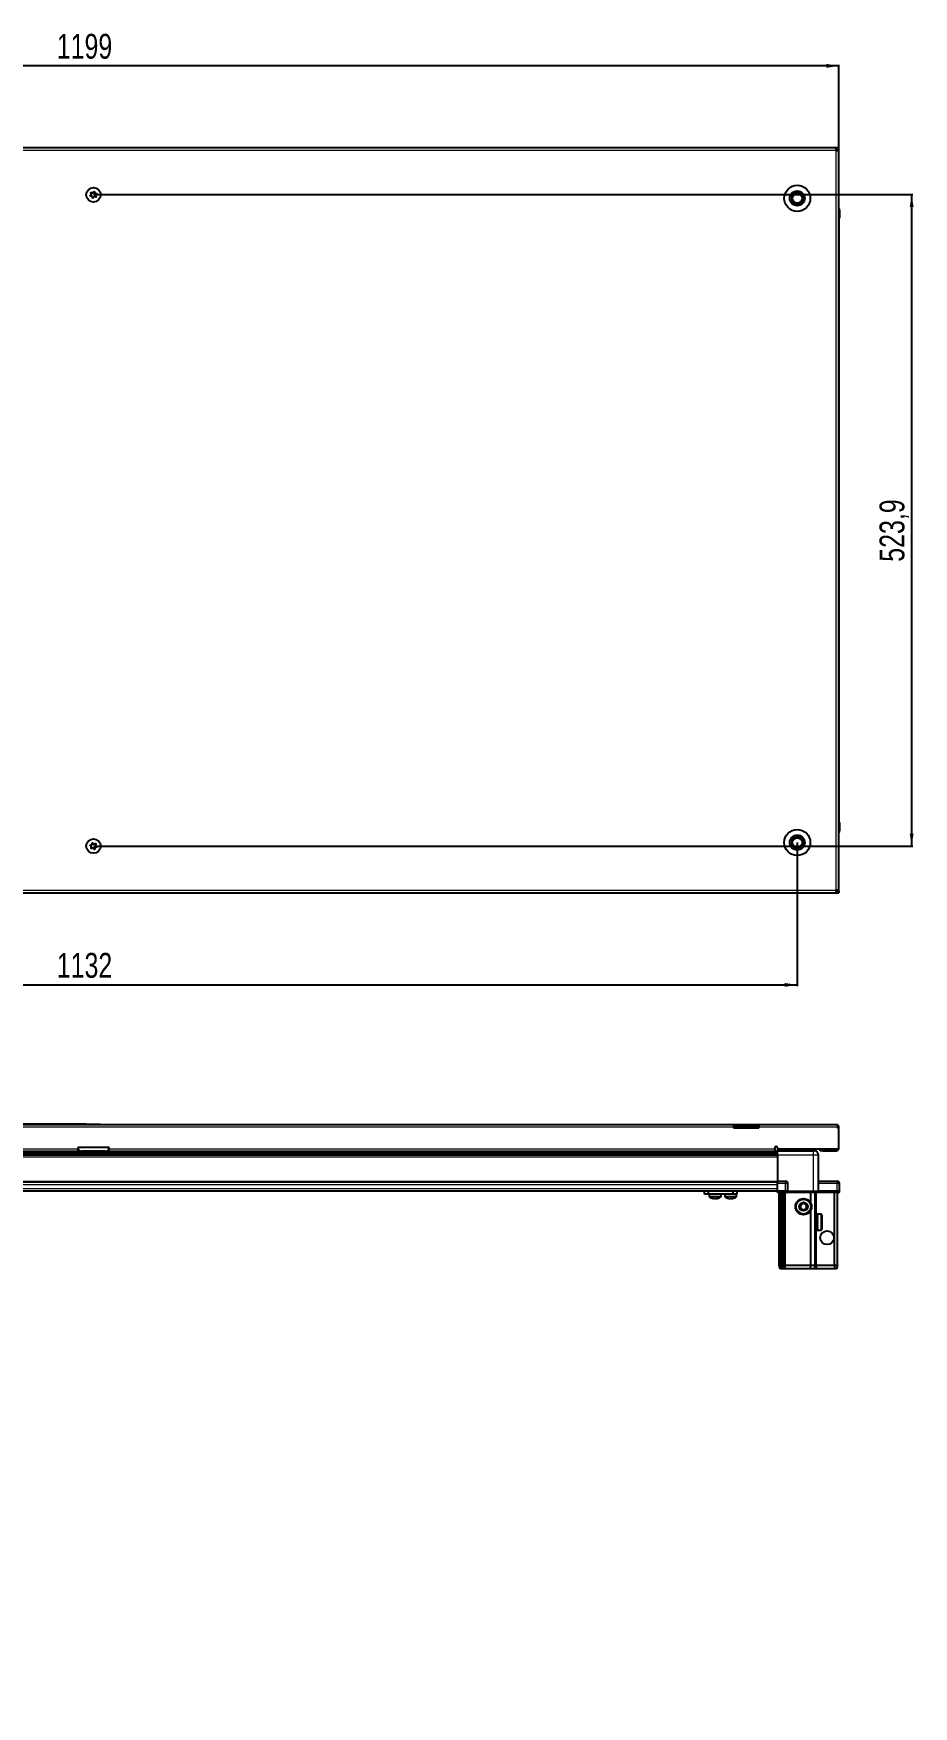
# Model space of a CAD drawing. Header units: millimetres. Extents: x 1315 to 6037, y -1123 to 1662.
# Drawn here: x 2023 to 2730, y 223 to 1568 of the extents above; entities that cross this region are included whole.
import ezdxf

# ---------------------------------------------------------------- set-up
doc = ezdxf.new("R2010")
doc.units = ezdxf.units.MM
doc.layers.add('FORMAT', color=7, linetype='Continuous')
doc.styles.add('SLDTEXTSTYLE0', font='TXT', dxfattribs={"width": 0.75})
doc.dimstyles.new('SLDDIMSTYLE0', dxfattribs={"dimtxt": 20, "dimasz": 10, "dimexe": 0, "dimexo": 0.0625, "dimgap": 5, "dimtad": 2, "dimdec": 1, "dimrnd": 1e-09, "dimzin": 12, "dimdsep": 46, "dimtxsty": 'SLDTEXTSTYLE0', "dimsah": 1, "dimcen": 0.09, "dimadec": 0, "dimazin": 3, "dimtfac": 1, "dimtofl": 0, "dimtmove": 0, "dimatfit": 3, "dimfxl": 0, "dimfrac": 2, "dimtolj": 1, "dimtzin": 12, "dimarcsym": 0})

# ---------------------------------------------------------------- blocks, each defined once
blk = doc.blocks.new('_D_1')
at = {"layer": 'FORMAT'}
for p, q in [((1471.3, 1475.8), (1471.3, 1542.8)), ((2670.3, 1541.8), (1471.3, 1541.8)), ((2670.3, 1475.8), (2670.3, 1542.8))]:
    blk.add_line(p, q, dxfattribs=at)
for points in [[(1471.3, 1541.8), (1481.3, 1540.3), (1481.3, 1543.4)], [(2670.3, 1541.8), (2660.3, 1543.4), (2660.3, 1540.3)]]:
    blk.add_solid(points, dxfattribs=at)
at = {"layer": 'FORMAT', "insert": (2041.3, 1567.6), "char_height": 20, "attachment_point": 1, "style": 'SLDTEXTSTYLE0'}
blk.add_mtext('1199', dxfattribs=at)
blk = doc.blocks.new('_D_2')
at = {"layer": 'FORMAT'}
for p, q in [((1504.8, 917.3), (1504.8, 801.8)), ((2636.8, 917.3), (2636.8, 801.8)), ((1504.8, 802.8), (2636.8, 802.8))]:
    blk.add_line(p, q, dxfattribs=at)
for points in [[(1504.8, 802.8), (1514.8, 801.3), (1514.8, 804.4)], [(2636.8, 802.8), (2626.8, 804.4), (2626.8, 801.3)]]:
    blk.add_solid(points, dxfattribs=at)
at = {"layer": 'FORMAT', "insert": (2041.3, 828.6), "char_height": 20, "attachment_point": 1, "style": 'SLDTEXTSTYLE0'}
blk.add_mtext('1132', dxfattribs=at)
blk = doc.blocks.new('_D_3')
at = {"layer": 'FORMAT'}
for p, q in [((2070.8, 1438.3), (2729.8, 1438.3)), ((2728.8, 1438.3), (2728.8, 914.5)), ((2070.8, 914.5), (2729.8, 914.5))]:
    blk.add_line(p, q, dxfattribs=at)
for points in [[(2728.8, 1438.3), (2727.3, 1428.3), (2730.4, 1428.3)], [(2728.8, 914.5), (2730.4, 924.5), (2727.3, 924.5)]]:
    blk.add_solid(points, dxfattribs=at)
at = {"layer": 'FORMAT', "insert": (2703, 1143.1), "char_height": 20, "attachment_point": 1, "rotation": 90, "style": 'SLDTEXTSTYLE0'}
blk.add_mtext('523,9', dxfattribs=at)
blk = doc.blocks.new('_D_9')
at = {"layer": 'FORMAT'}
for p, q in [((2065, 690.8), (1395.8, 690.8)), ((1396.8, 690.8), (1396.8, -1116.2)), ((1473.4, -1116.2), (1395.8, -1116.2))]:
    blk.add_line(p, q, dxfattribs=at)
for points in [[(1396.8, 690.8), (1395.3, 680.8), (1398.4, 680.8)], [(1396.8, -1116.2), (1398.4, -1106.2), (1395.3, -1106.2)]]:
    blk.add_solid(points, dxfattribs=at)
at = {"layer": 'FORMAT', "insert": (1371, -242.2), "char_height": 20, "attachment_point": 1, "rotation": 90, "style": 'SLDTEXTSTYLE0'}
blk.add_mtext('1807', dxfattribs=at)

msp = doc.modelspace()

# ---------------------------------------------------------------- linework, layer by layer
at = {"color": 7, "linetype": 'Continuous', "lineweight": 25}
for p, q in [((2668.22, 1475.82), (1473.42, 1475.82)), ((2668.22, 1473.72), (2668.22, 1475.82)), ((2670.32, 1475.82), (2668.22, 1475.82)), ((2668.22, 1474.32), (2670.32, 1474.32)), ((2668.22, 1473.72), (2670.32, 1473.72)), ((2670.32, 1474.32), (2670.32, 1475.82)), ((2670.32, 1473.72), (2670.32, 1474.32)), ((2670.32, 878.92), (2670.32, 1473.72)), ((2670.32, 1427.15), (2670.32, 1427.15)), ((2670.32, 1419.32), (2670.82, 1419.32)), ((2670.67, 933.32), (2670.67, 1419.32)), ((2670.82, 1425.82), (2670.82, 1419.32)), ((2670.82, 1419.32), (2670.82, 1425.82)), ((2670.82, 1419.32), (2670.82, 1419.32)), ((2670.82, 1419.32), (2670.82, 1419.32)), ((2670.32, 933.32), (2670.82, 933.32)), ((2670.82, 933.32), (2670.82, 933.32)), ((2670.82, 926.82), (2670.82, 933.32)), ((2670.82, 933.32), (2670.82, 926.82)), ((1473.42, 876.82), (2668.22, 876.82)), ((2668.22, 876.82), (2668.22, 878.92)), ((2670.32, 878.92), (2668.22, 878.92)), ((2670.32, 878.32), (2668.22, 878.32)), ((2668.22, 876.82), (2670.32, 876.82)), ((2670.32, 878.32), (2670.32, 878.92)), ((2670.32, 878.32), (2670.32, 876.82)), ((1555.82, 690.55), (2585.82, 690.55)), ((2065.03, 690.85), (2065.03, 690.55)), ((2065.03, 690.85), (2076.6, 690.85)), ((2076.6, 690.55), (2076.6, 690.85)), ((2585.82, 688.45), (2585.82, 690.55)), ((2585.82, 690.55), (2595.82, 690.55)), ((2595.82, 689.05), (2585.82, 689.05)), ((2585.82, 687.55), (2585.82, 688.45)), ((2605.82, 687.55), (2585.82, 687.55)), ((2595.82, 690.55), (2605.82, 690.55)), ((2605.82, 689.05), (2595.82, 689.05)), ((2605.82, 690.55), (2668.72, 690.55)), ((2605.82, 690.55), (2605.82, 688.45)), ((2605.82, 687.55), (2605.82, 688.45)), ((2669.32, 688.45), (2669.32, 687.55)), ((2669.32, 688.45), (2670.32, 688.45)), ((2670.32, 687.55), (2669.32, 687.55)), ((2670.32, 687.55), (2670.32, 688.45)), ((2670.32, 671.05), (2670.32, 687.55)), ((2620.82, 667.11), (1520.82, 667.11)), ((2620.82, 667.07), (1520.82, 667.07)), ((1522.82, 669.05), (2058.32, 669.05)), ((1546.94, 668.9), (2594.7, 668.9)), ((2083.32, 672.05), (2058.32, 672.05)), ((2058.32, 672.05), (2058.32, 671.15)), ((2058.32, 671.15), (2058.32, 669.05)), ((2080.32, 669.05), (2061.32, 669.05)), ((2083.32, 671.15), (2083.32, 672.05)), ((2083.32, 669.05), (2083.32, 671.15)), ((2083.32, 669.05), (2618.82, 669.05)), ((2589.32, 669.05), (2589.32, 668.9)), ((2589.43, 669.05), (2589.43, 668.9)), ((2589.61, 669.05), (2589.61, 668.9)), ((2590.12, 669.05), (2590.12, 668.9)), ((2590.51, 669.05), (2590.51, 668.9)), ((2591.37, 669.05), (2591.37, 668.9)), ((2591.93, 669.05), (2591.93, 668.9)), ((2593.05, 669.05), (2593.05, 668.9)), ((2593.73, 669.05), (2593.73, 668.9)), ((2594.7, 668.9), (2595, 668.9)), ((2595, 669.05), (2595, 668.9)), ((2595, 668.9), (2595.01, 668.9)), ((2595.01, 668.9), (2595.74, 668.9)), ((2595.27, 669.05), (2595.27, 668.9)), ((2595.74, 669.05), (2595.74, 668.9)), ((2595.74, 668.9), (2597.03, 668.9)), ((2596.94, 668.9), (2620.82, 668.9)), ((2597.03, 669.05), (2597.03, 668.9)), ((2597.13, 669.05), (2597.13, 668.9)), ((2597.75, 669.05), (2597.75, 668.9)), ((2598.95, 669.05), (2598.95, 668.9)), ((2599.57, 669.05), (2599.57, 668.9)), ((2600.56, 669.05), (2600.56, 668.9)), ((2601.03, 669.05), (2601.03, 668.9)), ((2601.7, 669.05), (2601.7, 668.9)), ((2601.98, 669.05), (2601.98, 668.9)), ((2602.27, 669.05), (2602.27, 668.9)), ((2602.32, 668.9), (2602.32, 669.05)), ((2602.32, 669.05), (2602.32, 668.9)), ((2618.82, 671.15), (2618.82, 671.9)), ((2618.82, 671.15), (2618.82, 669.05)), ((2620.82, 671.9), (2620.82, 671.05)), ((2620.82, 671.05), (2670.32, 671.05)), ((2620.82, 671.05), (2620.82, 669.55)), ((2620.82, 669.55), (2649.82, 669.55)), ((2620.82, 666.05), (2620.82, 645.05)), ((2623.57, 671.05), (2623.57, 669.55)), ((2650.07, 669.55), (2650.07, 671.05)), ((2653.82, 637.05), (2653.82, 666.05)), ((2655.32, 669.55), (2655.32, 671.05)), ((2657.32, 669.55), (2655.32, 669.55)), ((2657.32, 669.55), (2668.22, 669.55)), ((1520.82, 644.4), (2620.82, 644.4)), ((1520.82, 637.2), (2620.82, 637.2)), ((2562.17, 634.7), (2562.17, 637.2)), ((2565.17, 634.7), (2562.17, 634.7)), ((2565.17, 637.2), (2565.17, 634.7)), ((2585.37, 634.7), (2565.17, 634.7)), ((2566.02, 634.7), (2566.02, 632.79)), ((2575.52, 632.79), (2575.52, 634.7)), ((2575.57, 632.79), (2575.57, 634.7)), ((2578.52, 634.7), (2578.52, 632.79)), ((2585.37, 634.7), (2585.37, 637.2)), ((2588.37, 634.7), (2585.37, 634.7)), ((2588.02, 632.79), (2588.02, 634.7)), ((2588.37, 637.2), (2588.37, 634.7)), ((2620.82, 645.05), (2627.32, 645.05)), ((2620.82, 643.05), (2620.82, 645.05)), ((2620.82, 637.05), (2620.82, 643.05)), ((2620.82, 637.05), (2627.32, 637.05)), ((2620.82, 637.05), (2620.82, 636.71)), ((2620.82, 637.05), (2620.82, 637.05)), ((2627.32, 637.05), (2620.82, 637.05)), ((2620.82, 635.85), (2620.82, 636.71)), ((2620.82, 636.71), (2620.82, 636.71)), ((2620.82, 636.71), (2627.32, 636.71)), ((2628.64, 635.85), (2620.82, 635.85)), ((2622.32, 577.55), (2622.32, 635.85)), ((2623.82, 577.55), (2623.82, 635.85)), ((2625.32, 577.55), (2625.32, 635.85)), ((2626.32, 577.55), (2626.32, 635.85)), ((2629.32, 637.05), (2627.32, 637.05)), ((2628.64, 635.85), (2629.32, 635.85)), ((2629.32, 637.05), (2629.32, 643.05)), ((2629.32, 637.05), (2629.32, 635.85)), ((2629.32, 637.05), (2629.52, 637.05)), ((2629.52, 635.85), (2629.32, 635.85)), ((2629.52, 637.05), (2649.82, 637.05)), ((2649.82, 635.85), (2629.52, 635.85)), ((2647.82, 627.05), (2647.82, 635.85)), ((2649.82, 637.05), (2653.82, 637.05)), ((2653.82, 635.85), (2649.82, 635.85)), ((2651.32, 577.55), (2651.32, 635.85)), ((2653.82, 645.05), (2668.82, 645.05)), ((2653.82, 637.05), (2653.82, 635.85)), ((2653.82, 637.05), (2654.02, 637.05)), ((2654.02, 635.85), (2653.82, 635.85)), ((2654.02, 637.05), (2668.82, 637.05)), ((2668.82, 637.05), (2654.02, 637.05)), ((2668.82, 635.85), (2654.02, 635.85)), ((2666.82, 577.55), (2666.82, 635.85)), ((2670.82, 637.05), (2668.82, 637.05)), ((2668.82, 635.85), (2670.32, 635.85)), ((2669.32, 577.55), (2669.32, 635.85)), ((2670.32, 635.85), (2670.82, 636.71)), ((2670.82, 637.05), (2670.82, 643.05)), ((2670.82, 637.05), (2670.82, 636.71)), ((2647.82, 577.55), (2647.82, 622.05)), ((2651.35, 616.05), (2651.32, 616.05)), ((2651.32, 608.05), (2651.35, 608.05)), ((2651.84, 615.36), (2651.35, 616.05)), ((2651.35, 616.05), (2651.35, 615.01)), ((2651.35, 615.01), (2651.35, 608.05)), ((2651.35, 608.05), (2651.84, 608.74)), ((2652.32, 616.05), (2651.84, 615.36)), ((2651.84, 615.36), (2651.84, 614.49)), ((2651.84, 614.49), (2651.84, 608.74)), ((2651.84, 608.74), (2652.32, 608.05)), ((2652.32, 616.05), (2652.32, 615.01)), ((2652.32, 615.01), (2652.32, 608.05)), ((2652.82, 616.45), (2652.72, 616.45)), ((2652.72, 616.45), (2652.72, 607.65)), ((2652.72, 607.65), (2652.82, 607.65)), ((2655.72, 618.55), (2652.82, 618.55)), ((2652.82, 618.55), (2652.82, 618.54)), ((2653.32, 618.54), (2652.82, 618.54)), ((2652.82, 618.54), (2652.82, 618.46)), ((2652.82, 618.46), (2652.82, 618.11)), ((2653.32, 618.46), (2652.82, 618.46)), ((2653.32, 618.11), (2652.82, 618.11)), ((2652.82, 618.11), (2652.82, 617.81)), ((2652.82, 617.81), (2652.82, 617.09)), ((2653.32, 617.81), (2652.82, 617.81)), ((2653.32, 617.09), (2652.82, 617.09)), ((2652.82, 617.09), (2652.82, 616.6)), ((2652.82, 616.6), (2652.82, 615.58)), ((2653.32, 616.6), (2652.82, 616.6)), ((2653.32, 615.58), (2652.82, 615.58)), ((2652.82, 615.58), (2652.82, 614.94)), ((2652.82, 614.94), (2652.82, 613.72)), ((2653.32, 614.94), (2652.82, 614.94)), ((2653.32, 613.72), (2652.82, 613.72)), ((2652.82, 613.72), (2652.82, 613.18)), ((2653.32, 613.18), (2652.82, 613.18)), ((2652.82, 613), (2652.82, 611.7)), ((2653.32, 613), (2652.82, 613)), ((2653.32, 611.7), (2652.82, 611.7)), ((2653.32, 611.32), (2652.82, 611.32)), ((2652.82, 611.32), (2652.82, 610.97)), ((2653.32, 610.97), (2652.82, 610.97)), ((2652.82, 610.97), (2652.82, 609.71)), ((2653.32, 609.71), (2652.82, 609.71)), ((2652.82, 609.71), (2652.82, 609.04)), ((2652.82, 609.04), (2652.82, 607.95)), ((2653.32, 609.04), (2652.82, 609.04)), ((2653.32, 607.95), (2652.82, 607.95)), ((2652.82, 607.95), (2652.82, 607.41)), ((2652.82, 607.41), (2652.82, 606.59)), ((2653.32, 607.41), (2652.82, 607.41)), ((2653.32, 606.59), (2652.82, 606.59)), ((2652.82, 606.59), (2652.82, 606.23)), ((2652.82, 606.23), (2652.82, 605.77)), ((2653.32, 606.23), (2652.82, 606.23)), ((2653.32, 605.77), (2652.82, 605.77)), ((2652.82, 605.77), (2652.82, 605.62)), ((2652.82, 605.62), (2652.82, 605.55)), ((2653.32, 605.62), (2652.82, 605.62)), ((2652.82, 605.55), (2655.72, 605.55)), ((2653.32, 618.46), (2653.32, 618.54)), ((2653.32, 617.81), (2653.32, 618.11)), ((2653.32, 616.6), (2653.32, 617.09)), ((2653.32, 614.94), (2653.32, 615.58)), ((2653.32, 613), (2653.32, 613.72)), ((2653.32, 610.97), (2653.32, 611.7)), ((2653.32, 609.04), (2653.32, 609.71)), ((2653.32, 607.41), (2653.32, 607.95)), ((2653.32, 606.23), (2653.32, 606.59)), ((2653.32, 605.62), (2653.32, 605.77)), ((2656.52, 617.75), (2656.52, 616.26)), ((2656.52, 616.26), (2656.52, 606.35)), ((2622.32, 577.55), (2623.82, 577.55)), ((2623.12, 574.55), (2622.32, 577.55)), ((2624.28, 574.55), (2623.12, 574.55)), ((2623.82, 577.55), (2625.32, 577.55)), ((2624.28, 574.55), (2623.82, 577.55)), ((2624.78, 574.55), (2624.28, 574.55)), ((2624.78, 574.55), (2625.32, 577.55)), ((2625.52, 574.55), (2624.78, 574.55)), ((2625.32, 577.55), (2626.32, 577.55)), ((2625.52, 574.55), (2626.32, 577.55)), ((2627.32, 574.55), (2625.52, 574.55)), ((2626.32, 577.55), (2627.32, 577.55)), ((2627.32, 577.55), (2647.82, 577.55)), ((2647.49, 574.55), (2627.32, 574.55)), ((2647.49, 574.55), (2647.82, 577.55)), ((2650.52, 574.55), (2647.49, 574.55)), ((2647.82, 577.55), (2651.32, 577.55)), ((2651.32, 577.55), (2650.52, 574.55)), ((2652.32, 574.55), (2650.52, 574.55)), ((2651.32, 577.55), (2652.32, 577.55)), ((2652.32, 577.55), (2666.82, 577.55)), ((2666.67, 574.55), (2652.32, 574.55)), ((2666.82, 577.55), (2666.67, 574.55)), ((2668.52, 574.55), (2666.67, 574.55)), ((2666.82, 577.55), (2669.32, 577.55)), ((2669.32, 577.55), (2668.52, 574.55))]:
    msp.add_line(p, q, dxfattribs=at)
at = {"color": 8, "linetype": 'Continuous', "lineweight": 18}
for p, q in [((2668.22, 1473.72), (1473.42, 1473.72)), ((2668.22, 878.92), (2668.22, 1473.72)), ((2670.32, 1425.82), (2670.82, 1425.82)), ((2670.32, 926.82), (2670.82, 926.82)), ((1473.42, 878.92), (2668.22, 878.92)), ((2585.82, 688.45), (1555.82, 688.45)), ((2595.82, 690.55), (2595.82, 689.05)), ((2669.32, 688.45), (2605.82, 688.45)), ((2620.82, 668.31), (1520.82, 668.31)), ((1520.82, 665.86), (2620.82, 665.86)), ((2620.82, 664.45), (1520.82, 664.45)), ((1522.82, 671.15), (2058.32, 671.15)), ((2058.32, 669.55), (2059.66, 669.55)), ((2081.98, 669.55), (2083.32, 669.55)), ((2083.32, 671.15), (2618.82, 671.15)), ((2618.82, 669.55), (2620.82, 669.55)), ((2649.82, 666.05), (2620.82, 666.05)), ((2649.82, 637.05), (2649.82, 666.05)), ((2657.32, 671.05), (2657.32, 669.55)), ((2668.22, 671.05), (2668.22, 669.55)), ((1520.82, 645.05), (2620.82, 645.05)), ((1520.82, 642.4), (2620.82, 642.4)), ((1520.82, 639.2), (2620.82, 639.2)), ((2568.23, 632.79), (2566.02, 632.79)), ((2568.33, 632.42), (2566.21, 632.42)), ((2575.52, 632.79), (2568.23, 632.79)), ((2575.33, 632.42), (2568.33, 632.42)), ((2575.38, 632.42), (2575.33, 632.42)), ((2575.57, 632.79), (2575.52, 632.79)), ((2586.02, 632.79), (2578.52, 632.79)), ((2585.91, 632.42), (2578.71, 632.42)), ((2587.83, 632.42), (2585.91, 632.42)), ((2588.02, 632.79), (2586.02, 632.79)), ((2627.32, 643.05), (2620.82, 643.05)), ((2620.82, 637.05), (2620.82, 636.71)), ((2627.32, 643.05), (2627.32, 645.05)), ((2627.32, 637.05), (2627.32, 643.05)), ((2629.32, 643.05), (2627.32, 643.05)), ((2627.32, 637.05), (2627.32, 636.71)), ((2627.32, 577.55), (2627.32, 635.85)), ((2629.52, 637.05), (2629.52, 635.85)), ((2649.82, 637.05), (2649.82, 635.85)), ((2652.32, 616.05), (2652.32, 635.85)), ((2668.82, 643.05), (2653.82, 643.05)), ((2654.02, 637.05), (2654.02, 635.85)), ((2668.82, 645.05), (2668.82, 643.05)), ((2668.82, 637.05), (2668.82, 643.05)), ((2670.82, 643.05), (2668.82, 643.05)), ((2668.82, 637.05), (2668.82, 635.85)), ((2652.32, 577.55), (2652.32, 608.05)), ((2655.72, 618.55), (2655.72, 616.85)), ((2655.72, 616.85), (2655.72, 605.55)), ((2627.32, 574.55), (2627.32, 577.55)), ((2652.32, 577.55), (2652.32, 574.55))]:
    msp.add_line(p, q, dxfattribs=at)
at = {"color": 7, "linetype": 'Continuous', "lineweight": 25}
for centre, radius in [((2070.82, 1438.17), 5.79), ((2070.82, 1438.17), 1.85), ((2636.82, 1435.32), 10.5), ((2636.82, 1435.32), 6), ((2636.82, 1435.32), 3.9), ((2070.82, 914.47), 5.79), ((2070.82, 914.47), 1.85), ((2636.82, 917.32), 10.5), ((2636.82, 917.32), 6), ((2636.82, 917.32), 3.9), ((2641.82, 624.55), 6.5), ((2641.82, 624.55), 3.46), ((2660.82, 599.55), 5.5)]:
    msp.add_circle(centre, radius, dxfattribs=at)
at = {"color": 8, "linetype": 'Continuous', "lineweight": 18}
msp.add_circle((2641.82, 624.55), 5.7, dxfattribs=at)
at = {"color": 7, "linetype": 'Continuous', "lineweight": 25}
for centre, radius, start, end in [((2636.82, 1435.32), 4.62, 60, 120), ((2636.82, 1435.32), 4.62, 120, 180), ((2636.82, 1435.32), 4.62, 180, 240), ((2636.82, 1435.32), 4.62, 240, 300), ((2636.82, 1435.32), 4.62, 0, 60), ((2636.82, 1435.32), 4.62, 300, 0), ((2668.82, 1425.82), 2, 33.94202, 41.40962), ((2668.82, 1425.82), 2, 0, 41.40962), ((2668.82, 1425.82), 2, 0, 18.58003), ((2636.82, 917.32), 4.62, 120, 180), ((2636.82, 917.32), 4.62, 180, 240), ((2636.82, 917.32), 4.62, 60, 120), ((2636.82, 917.32), 4.62, 0, 60), ((2636.82, 917.32), 4.62, 300, 0), ((2668.82, 926.82), 2, 318.57492, 360), ((2668.82, 926.82), 2, 318.59038, 0), ((2636.82, 917.32), 4.62, 240, 300), ((2619.82, 671.9), 1, 0, 180), ((2061.32, 672.05), 3, 180, 270), ((2080.32, 672.05), 3, 270, 360), ((2668.22, 671.65), 2.1, 270, 343.39845), ((2566.47, 632.79), 0.45, 180, 235.28209), ((2570.77, 639), 8, 235.28209, 259.05401), ((2570.77, 639), 8, 280.84597, 304.71791), ((2570.82, 639), 8, 280.92113, 304.71791), ((2575.07, 632.79), 0.45, 304.71791, 0), ((2575.12, 632.79), 0.45, 304.71791, 0), ((2578.97, 632.79), 0.45, 180, 235.28209), ((2583.27, 639), 8, 235.28209, 258.92302), ((2583.27, 639), 8, 280.93918, 304.71791), ((2587.57, 632.79), 0.45, 304.71791, 0), ((2627.32, 643.05), 2, 0, 90), ((2668.82, 643.05), 2, 0, 90), ((2641.82, 624.55), 2.5, 118.29497, 178.29497), ((2641.82, 624.55), 2.5, 178.29497, 238.29497), ((2641.82, 624.55), 2.5, 238.29497, 298.29497), ((2641.82, 624.55), 2.5, 58.29497, 118.29497), ((2641.82, 624.55), 2.5, 298.29497, 358.29497), ((2641.82, 624.55), 2.5, 358.29497, 58.29497), ((2652.32, 616.45), 0.4, 270, 360), ((2652.32, 607.65), 0.4, 0, 90), ((2655.72, 617.75), 0.8, 0, 90), ((2655.72, 606.35), 0.8, 270, 360)]:
    msp.add_arc(centre, radius, start, end, dxfattribs=at)
msp.add_ellipse((2627.32, 633.25), major_axis=(0, 3.46), ratio=0.5773503, start_param=5.5604511, end_param=6.2831853, dxfattribs=at)
for points, knots in [([(2068.73, 1440.04), (2068.72, 1440.03), (2068.71, 1440), (2068.71, 1439.95), (2068.73, 1439.8), (2068.87, 1439.44), (2069.06, 1438.94), (2068.96, 1438.31), (2068.64, 1437.91), (2068.36, 1437.63), (2068.21, 1437.45), (2068.16, 1437.36), (2068.15, 1437.32), (2068.16, 1437.29), (2068.18, 1437.26), (2068.24, 1437.22), (2068.5, 1437.15), (2068.97, 1437.09), (2069.64, 1436.85), (2069.96, 1436.21), (2070.06, 1435.75), (2070.16, 1435.5), (2070.21, 1435.45), (2070.24, 1435.43), (2070.27, 1435.43), (2070.31, 1435.44), (2070.34, 1435.46), (2070.41, 1435.51), (2070.56, 1435.68), (2070.8, 1435.98), (2071.17, 1436.34), (2071.78, 1436.51), (2072.3, 1436.38), (2072.68, 1436.28), (2072.83, 1436.27), (2072.89, 1436.29), (2072.91, 1436.31), (2072.93, 1436.34), (2072.93, 1436.4), (2072.91, 1436.54), (2072.77, 1436.9), (2072.58, 1437.41), (2072.68, 1438.04), (2073, 1438.44), (2073.28, 1438.72), (2073.43, 1438.9), (2073.48, 1438.98), (2073.49, 1439.03), (2073.48, 1439.06), (2073.46, 1439.08), (2073.4, 1439.13), (2073.14, 1439.2), (2072.67, 1439.25), (2072, 1439.5), (2071.68, 1440.13), (2071.58, 1440.6), (2071.48, 1440.85), (2071.43, 1440.9), (2071.4, 1440.91), (2071.37, 1440.92), (2071.33, 1440.91), (2071.3, 1440.89), (2071.23, 1440.84), (2071.08, 1440.67), (2070.84, 1440.37), (2070.47, 1440.01), (2069.86, 1439.84), (2069.34, 1439.97), (2068.96, 1440.06), (2068.81, 1440.07), (2068.75, 1440.06), (2068.74, 1440.04), (2068.73, 1440.04)], [0, 0, 0, 0, 0.0020087, 0.00442, 0.0093647, 0.0255282, 0.0677053, 0.0957862, 0.1246456, 0.1503415, 0.1605194, 0.1633943, 0.1656965, 0.1672448, 0.1688741, 0.1707699, 0.1786058, 0.2119941, 0.2499945, 0.2879948, 0.3213831, 0.329219, 0.3311148, 0.3327441, 0.3342924, 0.3362166, 0.3385353, 0.3413178, 0.349662, 0.3753578, 0.4042173, 0.4322982, 0.4744753, 0.4906388, 0.4966691, 0.49844, 0.5, 0.5020087, 0.50442, 0.5093647, 0.5255282, 0.5677053, 0.5957862, 0.6246456, 0.6503415, 0.6605194, 0.6633943, 0.6656965, 0.6672448, 0.6688741, 0.6707699, 0.6786058, 0.7119941, 0.7499945, 0.7879948, 0.8213831, 0.829219, 0.8311148, 0.8327441, 0.8342924, 0.8362166, 0.8385353, 0.8413178, 0.849662, 0.8753578, 0.9042173, 0.9322982, 0.9744753, 0.9906388, 0.9966691, 0.99844, 1, 1, 1, 1]), ([(2632.2, 1435.32), (2632.53, 1435.9), (2633.1, 1436.88), (2633.92, 1438.3), (2634.33, 1439.01), (2634.51, 1439.32)], [0, 0, 0, 0, 0.4391308, 0.7513783, 1, 1, 1, 1]), ([(2634.51, 1431.32), (2634.18, 1431.9), (2633.61, 1432.88), (2632.79, 1434.3), (2632.38, 1435.01), (2632.2, 1435.32)], [0, 0, 0, 0, 0.4391308, 0.7513783, 1, 1, 1, 1]), ([(2634.51, 1439.32), (2634.71, 1439.32), (2635.42, 1439.32), (2636.72, 1439.32), (2638.11, 1439.32), (2638.86, 1439.32), (2639.13, 1439.32)], [0, 0, 0, 0, 0.1393293, 0.4852696, 0.8163565, 1, 1, 1, 1]), ([(2639.13, 1431.32), (2638.86, 1431.32), (2638.11, 1431.32), (2636.72, 1431.32), (2635.42, 1431.32), (2634.71, 1431.32), (2634.51, 1431.32)], [0, 0, 0, 0, 0.1836435, 0.5147304, 0.8606707, 1, 1, 1, 1]), ([(2639.13, 1439.32), (2639.46, 1438.75), (2640.03, 1437.77), (2640.85, 1436.35), (2641.26, 1435.64), (2641.44, 1435.32)], [0, 0, 0, 0, 0.4391308, 0.7513783, 1, 1, 1, 1]), ([(2641.44, 1435.32), (2641.11, 1434.75), (2640.54, 1433.77), (2639.72, 1432.35), (2639.31, 1431.64), (2639.13, 1431.32)], [0, 0, 0, 0, 0.4391308, 0.7513783, 1, 1, 1, 1]), ([(2073.55, 913.83), (2073.55, 913.84), (2073.55, 913.87), (2073.52, 913.92), (2073.43, 914.04), (2073.14, 914.29), (2072.73, 914.64), (2072.52, 915.24), (2072.61, 915.75), (2072.72, 916.13), (2072.77, 916.36), (2072.77, 916.45), (2072.76, 916.49), (2072.73, 916.52), (2072.7, 916.53), (2072.63, 916.54), (2072.37, 916.48), (2071.93, 916.3), (2071.23, 916.2), (2070.64, 916.61), (2070.33, 916.96), (2070.12, 917.13), (2070.05, 917.16), (2070.02, 917.16), (2069.99, 917.15), (2069.97, 917.12), (2069.94, 917.09), (2069.91, 917.01), (2069.86, 916.79), (2069.79, 916.41), (2069.64, 915.92), (2069.19, 915.48), (2068.66, 915.35), (2068.28, 915.25), (2068.15, 915.19), (2068.11, 915.14), (2068.09, 915.11), (2068.09, 915.08), (2068.12, 915.02), (2068.21, 914.91), (2068.5, 914.66), (2068.91, 914.3), (2069.12, 913.71), (2069.03, 913.2), (2068.92, 912.82), (2068.87, 912.59), (2068.87, 912.49), (2068.88, 912.45), (2068.91, 912.43), (2068.94, 912.41), (2069.01, 912.41), (2069.27, 912.47), (2069.71, 912.64), (2070.41, 912.74), (2071, 912.34), (2071.31, 911.98), (2071.52, 911.81), (2071.58, 911.79), (2071.62, 911.79), (2071.65, 911.8), (2071.67, 911.82), (2071.69, 911.86), (2071.73, 911.94), (2071.78, 912.16), (2071.85, 912.53), (2072, 913.03), (2072.45, 913.47), (2072.98, 913.6), (2073.36, 913.7), (2073.49, 913.76), (2073.53, 913.8), (2073.54, 913.82), (2073.55, 913.83)], [0, 0, 0, 0, 0.0020087, 0.00442, 0.0093647, 0.0255282, 0.0677053, 0.0957862, 0.1246456, 0.1503415, 0.1605194, 0.1633943, 0.1656965, 0.1672448, 0.1688741, 0.1707699, 0.1786058, 0.2119941, 0.2499945, 0.2879948, 0.3213831, 0.329219, 0.3311148, 0.3327441, 0.3342924, 0.3362166, 0.3385353, 0.3413178, 0.349662, 0.3753578, 0.4042173, 0.4322982, 0.4744753, 0.4906388, 0.4966691, 0.49844, 0.5, 0.5020087, 0.50442, 0.5093647, 0.5255282, 0.5677053, 0.5957862, 0.6246456, 0.6503415, 0.6605194, 0.6633943, 0.6656965, 0.6672448, 0.6688741, 0.6707699, 0.6786058, 0.7119941, 0.7499945, 0.7879948, 0.8213831, 0.829219, 0.8311148, 0.8327441, 0.8342924, 0.8362166, 0.8385353, 0.8413178, 0.849662, 0.8753578, 0.9042173, 0.9322982, 0.9744753, 0.9906388, 0.9966691, 0.99844, 1, 1, 1, 1]), ([(2632.2, 917.32), (2632.53, 917.9), (2633.1, 918.88), (2633.92, 920.3), (2634.33, 921.01), (2634.51, 921.32)], [0, 0, 0, 0, 0.4391308, 0.7513783, 1, 1, 1, 1]), ([(2634.51, 913.32), (2634.18, 913.9), (2633.61, 914.88), (2632.79, 916.3), (2632.38, 917.01), (2632.2, 917.32)], [0, 0, 0, 0, 0.4391308, 0.7513783, 1, 1, 1, 1]), ([(2634.51, 921.32), (2634.71, 921.32), (2635.42, 921.32), (2636.72, 921.32), (2638.11, 921.32), (2638.86, 921.32), (2639.13, 921.32)], [0, 0, 0, 0, 0.1393293, 0.4852696, 0.8163565, 1, 1, 1, 1]), ([(2639.13, 921.32), (2639.46, 920.75), (2640.03, 919.77), (2640.85, 918.35), (2641.26, 917.64), (2641.44, 917.32)], [0, 0, 0, 0, 0.4391308, 0.7513783, 1, 1, 1, 1]), ([(2641.44, 917.32), (2641.11, 916.75), (2640.54, 915.77), (2639.72, 914.35), (2639.31, 913.64), (2639.13, 913.32)], [0, 0, 0, 0, 0.4391308, 0.7513783, 1, 1, 1, 1]), ([(2639.13, 913.32), (2638.86, 913.32), (2638.11, 913.32), (2636.72, 913.32), (2635.42, 913.32), (2634.71, 913.32), (2634.51, 913.32)], [0, 0, 0, 0, 0.1836435, 0.5147304, 0.8606707, 1, 1, 1, 1]), ([(2668.72, 690.55), (2668.77, 690.52), (2668.86, 690.47), (2668.99, 690.08), (2669.12, 689.52), (2669.23, 688.94), (2669.3, 688.57), (2669.32, 688.45)], [0, 0, 0, 0, 0.2302553, 0.4485219, 0.6667858, 0.8850496, 1, 1, 1, 1]), ([(2670.32, 688.45), (2670.29, 688.7), (2670.24, 689.2), (2669.85, 689.83), (2669.33, 690.29), (2668.91, 690.41), (2668.73, 690.47)], [0, 0, 0, 0, 0.2732435, 0.5322599, 0.7912732, 1, 1, 1, 1]), ([(2620.82, 666.05), (2620.82, 666.44), (2620.82, 667.23), (2620.82, 668.28), (2620.82, 669.07), (2620.82, 669.49), (2620.82, 669.53), (2620.82, 669.55)], [0, 0, 0, 0, 0.2146939, 0.4293877, 0.6440816, 0.8587754, 1, 1, 1, 1]), ([(2649.82, 669.55), (2649.89, 669.55), (2650.02, 669.55), (2650.18, 669.55), (2650.3, 669.55), (2650.31, 669.55), (2650.32, 669.55)], [0, 0, 0, 0, 0.2493943, 0.5003335, 0.7501667, 1, 1, 1, 1]), ([(2653.82, 666.05), (2653.77, 666.49), (2653.7, 667.17), (2653.26, 667.98), (2652.81, 668.54), (2652.25, 668.99), (2651.44, 669.43), (2650.76, 669.5), (2650.32, 669.55)], [0, 0, 0, 0, 0.2394568, 0.3683607, 0.5, 0.6316393, 0.7605432, 1, 1, 1, 1]), ([(2569.25, 631.14), (2569.25, 631.15), (2569.21, 631.15), (2569, 631.21), (2568.84, 631.28), (2568.78, 631.31), (2568.77, 631.32), (2568.77, 631.32), (2568.78, 631.32), (2568.8, 631.32), (2568.85, 631.31), (2569.07, 631.26), (2569.4, 631.19), (2569.78, 631.14), (2570.06, 631.14), (2570.32, 631.17), (2570.46, 631.24), (2570.59, 631.3), (2570.64, 631.32), (2570.66, 631.32), (2570.69, 631.32), (2570.71, 631.32), (2570.75, 631.31), (2570.87, 631.27), (2571.03, 631.19), (2571.29, 631.14), (2571.64, 631.14), (2572.01, 631.18), (2572.34, 631.25), (2572.57, 631.3), (2572.65, 631.32), (2572.67, 631.32), (2572.68, 631.32), (2572.68, 631.32), (2572.67, 631.3), (2572.5, 631.22), (2572.26, 631.14), (2572.28, 631.14), (2572.28, 631.14)], [0, 0, 0, 0, 0.0245191, 0.1059739, 0.1338421, 0.1478185, 0.1535531, 0.1564027, 0.1592796, 0.1617801, 0.1664773, 0.1816483, 0.2541107, 0.3009981, 0.3355791, 0.3791917, 0.4620214, 0.4826759, 0.486455, 0.4902707, 0.4928167, 0.4953568, 0.4997844, 0.513427, 0.5769545, 0.6409725, 0.679017, 0.7313711, 0.7890832, 0.8180386, 0.8216661, 0.824546, 0.8274502, 0.8308045, 0.8371581, 0.8638539, 0.9698659, 1, 1, 1, 1]), ([(2581.74, 631.15), (2581.75, 631.14), (2581.8, 631.13), (2581.75, 631.16), (2581.63, 631.2), (2581.52, 631.26), (2581.47, 631.28), (2581.44, 631.3), (2581.42, 631.31), (2581.42, 631.32), (2581.43, 631.32), (2581.44, 631.32), (2581.44, 631.32)], [0, 0, 0, 0, 0.117513, 0.3191822, 0.6555874, 0.7806573, 0.8588867, 0.9097918, 0.9600554, 0.9795862, 0.9947917, 1, 1, 1, 1]), ([(2581.44, 631.32), (2581.44, 631.32), (2581.45, 631.32), (2581.49, 631.31), (2581.65, 631.28), (2581.94, 631.21), (2582.29, 631.16), (2582.63, 631.13), (2582.95, 631.15), (2583.16, 631.21), (2583.32, 631.28), (2583.4, 631.31), (2583.44, 631.32), (2583.47, 631.32), (2583.49, 631.32), (2583.51, 631.32), (2583.56, 631.31), (2583.66, 631.26), (2583.77, 631.19), (2583.97, 631.14), (2584.22, 631.14), (2584.61, 631.17), (2584.96, 631.24), (2585.23, 631.3), (2585.29, 631.32), (2585.31, 631.32), (2585.32, 631.32), (2585.32, 631.32), (2585.31, 631.31), (2585.21, 631.27), (2585, 631.19), (2584.78, 631.14), (2584.77, 631.14), (2584.77, 631.14)], [0, 0, 0, 0, 0.0033506, 0.0080628, 0.021119, 0.0794763, 0.1490118, 0.1929925, 0.2373326, 0.3338878, 0.3669223, 0.3834897, 0.3902874, 0.3936653, 0.3970754, 0.4000395, 0.4056074, 0.423591, 0.5094867, 0.5650663, 0.606058, 0.6577556, 0.7559406, 0.7804241, 0.7849037, 0.7894268, 0.7924448, 0.7954558, 0.8007042, 0.816876, 0.8921804, 0.9680663, 1, 1, 1, 1]), ([(2639.28, 623.18), (2639.29, 623.69), (2639.32, 624.66), (2639.35, 625.62), (2639.36, 626.06)], [0, 0, 0, 0, 0.53468586, 1, 1, 1, 1]), ([(2641.73, 621.66), (2641.44, 621.84), (2640.74, 622.28), (2639.89, 622.8), (2639.38, 623.11), (2639.28, 623.18)], [0, 0, 0, 0, 0.3629006, 0.8668753, 1, 1, 1, 1]), ([(2639.36, 626.06), (2639.82, 626.31), (2640.67, 626.77), (2641.51, 627.22), (2641.91, 627.43)], [0, 0, 0, 0, 0.5346859, 1, 1, 1, 1]), ([(2644.28, 623.03), (2643.82, 622.79), (2642.97, 622.33), (2642.13, 621.87), (2641.73, 621.66)], [0, 0, 0, 0, 0.5346859, 1, 1, 1, 1]), ([(2641.91, 627.43), (2642.01, 627.37), (2642.52, 627.05), (2643.37, 626.53), (2644.07, 626.1), (2644.36, 625.92)], [0, 0, 0, 0, 0.1331247, 0.6370994, 1, 1, 1, 1]), ([(2644.36, 625.92), (2644.35, 625.4), (2644.32, 624.44), (2644.29, 623.48), (2644.28, 623.03)], [0, 0, 0, 0, 0.5346859, 1, 1, 1, 1])]:
    msp.add_open_spline(points, degree=3, knots=knots, dxfattribs=at)
at = {"color": 8, "linetype": 'Continuous', "lineweight": 18}
msp.add_open_spline([(2649.82, 666.05), (2649.82, 666.49), (2649.82, 667.17), (2649.82, 667.98), (2649.82, 668.54), (2649.82, 668.99), (2649.82, 669.43), (2649.82, 669.5), (2649.82, 669.55)], degree=3, knots=[0, 0, 0, 0, 0.2394568, 0.3683607, 0.5, 0.6316393, 0.7605432, 1, 1, 1, 1], dxfattribs=at)
msp.add_open_spline([(2653.82, 666.05), (2653.76, 666.05), (2653.64, 666.05), (2652.71, 666.05), (2651.39, 666.05), (2650.34, 666.05), (2649.82, 666.05)], degree=3, dxfattribs=at)

# ---------------------------------------------------------------- dimensions: what is measured, and where the dimension line sits
at = {"layer": 'FORMAT'}
for base, p1, p2, picture, middle in [((1471.32, 1541.82), (2670.32, 1475.82), (1471.32, 1475.82), '_D_1', (2070.82, 1541.82)), ((2636.82, 802.82), (1504.82, 917.32), (2636.82, 917.32), '_D_2', (2070.82, 802.82))]:
    dim = msp.add_linear_dim(base=base, p1=p1, p2=p2, dimstyle='SLDDIMSTYLE0', dxfattribs=at)
    dim.commit()
    dim.dimension.update_dxf_attribs({"geometry": picture, "text_midpoint": middle, "dimtype": 160})
for base, p1, p2, picture, middle in [((2728.8202948, 914.47343353), (2070.8199379, 1438.32343353), (2070.8199379, 914.47343353), '_D_3', (2728.8202948, 1176.39843353)), ((1396.82, -1116.15), (2065.03, 690.85), (1473.42, -1116.15), '_D_9', (1396.82, -212.65))]:
    dim = msp.add_linear_dim(base=base, p1=p1, p2=p2, angle=90, dimstyle='SLDDIMSTYLE0', dxfattribs=at)
    dim.commit()
    dim.dimension.update_dxf_attribs({"geometry": picture, "text_midpoint": middle, "dimtype": 160})

doc.saveas('drawing.dxf')
